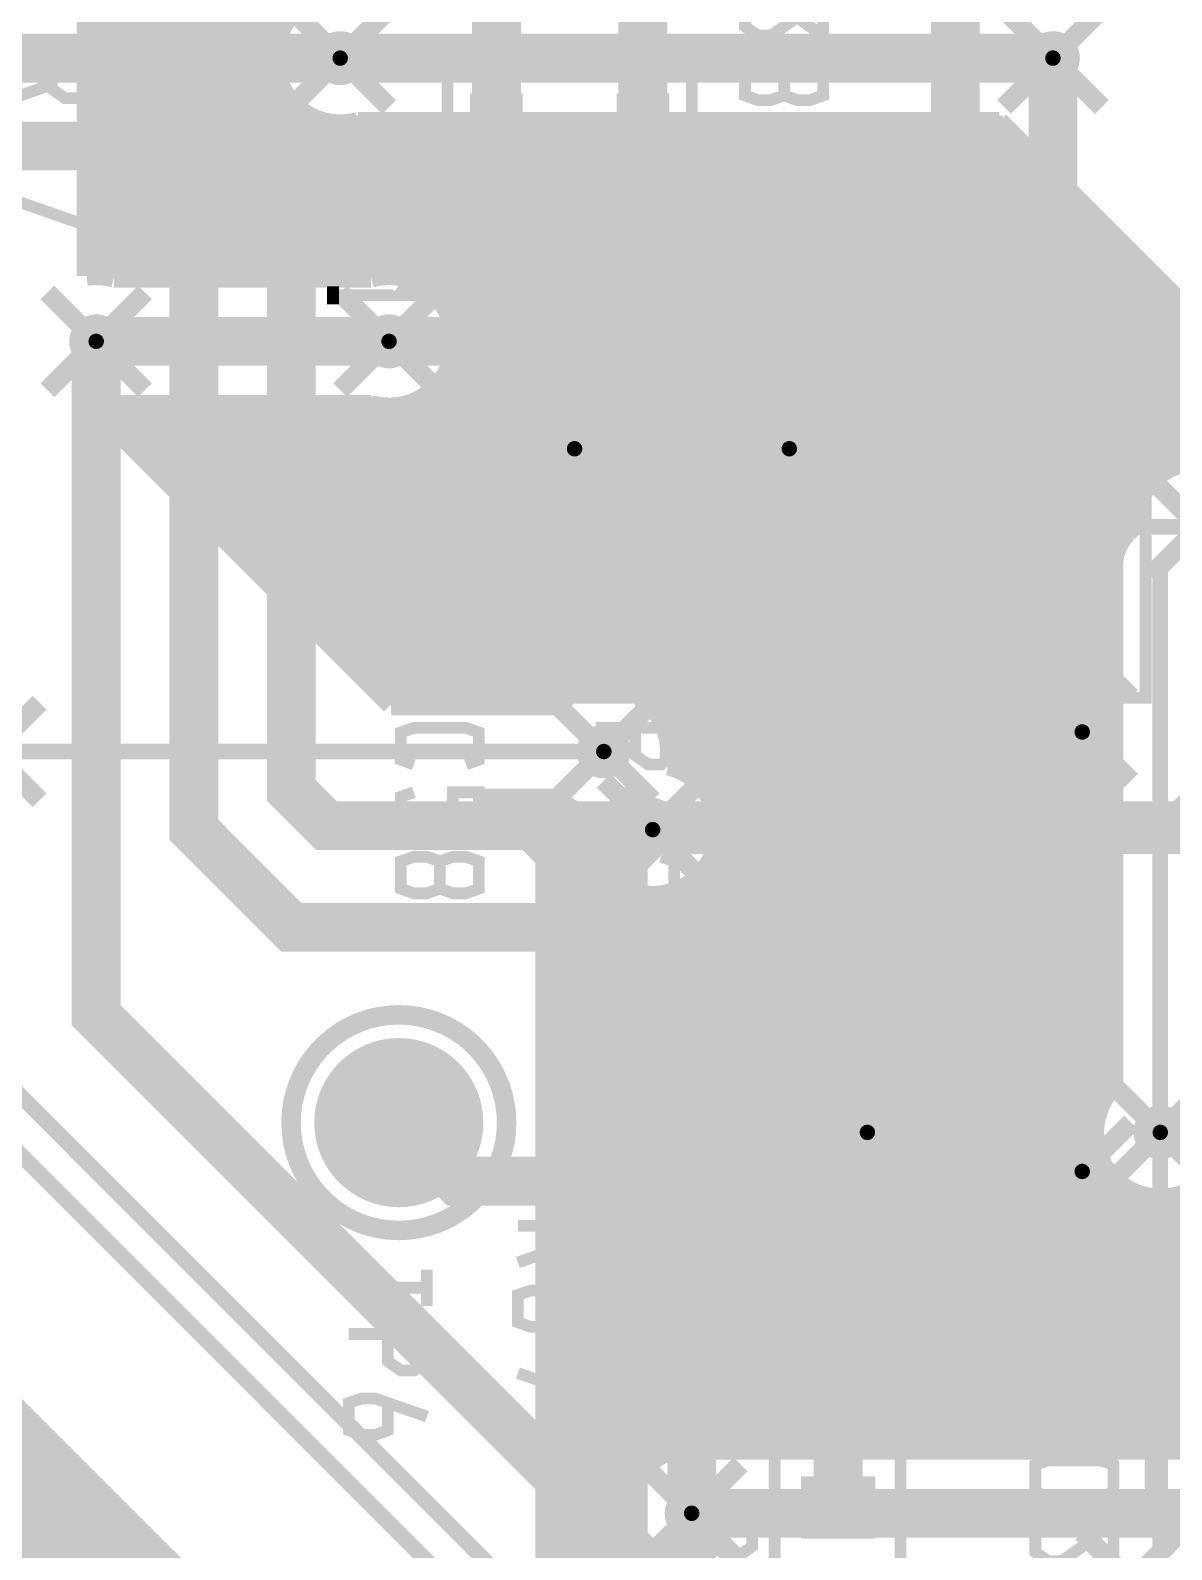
# Model space of a CAD drawing. Extents: x -20 to 155, y -91 to 215.
# Drawn here: x 41.56 to 56.41, y 173.52 to 193.27 of the extents above; entities that cross this region are included whole.
import ezdxf

# ---------------------------------------------------------------- set-up
doc = ezdxf.new("R2010")
doc.units = 0
doc.header["$MEASUREMENT"] = 0
doc.layers.get('0').update_dxf_attribs({"linetype": 'CONTINUOUS'})
for name, color, linetype in [('25-334-0_BOT', 7, 'CONTINUOUS'), ('25-334-0_DRD', 7, 'CONTINUOUS'), ('25-334-0_DRL', 2, 'CONTINUOUS'), ('25-334-0_IN1', 4, 'CONTINUOUS'), ('25-334-0_IN2', 3, 'CONTINUOUS'), ('25-334-0_SMB', 5, 'CONTINUOUS'), ('25-334-0_SMT', 10, 'CONTINUOUS'), ('25-334-0_SPT', 14, 'CONTINUOUS'), ('25-334-0_SST', 12, 'CONTINUOUS'), ('25-334-0_TOP', 11, 'CONTINUOUS'), ('THRUHOLE_TAP', 15, 'CONTINUOUS')]:
    doc.layers.add(name, color=color, linetype=linetype)

# ---------------------------------------------------------------- blocks, each defined once
blk = doc.blocks.new('ROUND_28')
at = {"const_width": 1.09982}
blk.add_lwpolyline([(-0.54991, 0, 1), (0.54991, 0, 1)], format="xyb", close=True, dxfattribs=at)
blk = doc.blocks.new('ROUND_66')
at = {"const_width": 0.35052}
blk.add_lwpolyline([(-0.17526, 0, 1), (0.17526, 0, 1)], format="xyb", close=True, dxfattribs=at)
blk = doc.blocks.new('ROUND_69')
at = {"const_width": 0.35052}
blk.add_lwpolyline([(-0.17526, 0, 1), (0.17526, 0, 1)], format="xyb", close=True, dxfattribs=at)
blk = doc.blocks.new('ROUND_3')
at = {"const_width": 0.50038}
blk.add_lwpolyline([(-0.25019, 0, 1), (0.25019, 0, 1)], format="xyb", close=True, dxfattribs=at)
blk = doc.blocks.new('ROUND_86')
at = {"const_width": 0.10033}
blk.add_lwpolyline([(-0.050164, 0, 1), (0.050164, 0, 1)], format="xyb", close=True, dxfattribs=at)
blk = doc.blocks.new('ROUND_87')
at = {"const_width": 0.10033}
blk.add_lwpolyline([(-0.050164, 0, 1), (0.050164, 0, 1)], format="xyb", close=True, dxfattribs=at)
blk = doc.blocks.new('ROUND_23')
at = {"const_width": 0.35052}
blk.add_lwpolyline([(-0.17526, 0, 1), (0.17526, 0, 1)], format="xyb", close=True, dxfattribs=at)
blk = doc.blocks.new('RECTANGLE_5')
blk.add_solid([(0.4826, 0.4064), (0.4826, -0.4064), (-0.4826, 0.4064), (-0.4826, -0.4064)])
blk = doc.blocks.new('RECTANGLE_36')
blk.add_solid([(0.3429, 0.635), (0.3429, -0.635), (-0.3429, 0.635), (-0.3429, -0.635)])
blk = doc.blocks.new('ROUND_75')
at = {"const_width": 0.10033}
blk.add_lwpolyline([(-0.050164, 0, 1), (0.050164, 0, 1)], format="xyb", close=True, dxfattribs=at)

msp = doc.modelspace()

# ---------------------------------------------------------------- linework, layer by layer
at = {"layer": '25-334-0_BOT'}
for points, const_width in [([(42.291, 203.835), (42.291, 190.07836)], 0.254), ([(42.5196, 203.835), (42.5196, 190.0809)], 0.254), ([(42.7482, 203.835), (42.7482, 190.0555)], 0.254), ([(42.9768, 203.835), (42.9768, 190.0555)], 0.254), ([(43.2054, 203.835), (43.2054, 190.0555)], 0.254), ([(43.434, 203.835), (43.434, 190.0555)], 0.254), ([(43.6626, 203.835), (43.6626, 190.0555)], 0.254), ([(43.8912, 203.835), (43.8912, 190.0555)], 0.254), ([(44.1198, 203.835), (44.1198, 190.0555)], 0.254), ([(44.3484, 203.835), (44.3484, 190.0555)], 0.254), ([(44.577, 203.835), (44.577, 190.0555)], 0.254), ([(44.8056, 203.835), (44.8056, 193.25336)], 0.254), ([(44.77766, 193.18224), (42.291, 193.18224)], 0.254), ([(54.864, 192.913), (45.593, 192.913)], 0.635), ([(44.73702, 192.95364), (42.291, 192.95364)], 0.254), ([(44.7548, 192.72504), (42.291, 192.72504)], 0.254), ([(44.8437, 192.49644), (42.291, 192.49644)], 0.254), ([(44.8056, 192.57264), (44.8056, 190.0555)], 0.254), ([(45.02658, 192.26784), (42.291, 192.26784)], 0.254), ([(45.0342, 192.26276), (45.0342, 190.0555)], 0.254), ([(45.2628, 192.12052), (45.2628, 190.0555)], 0.254), ([(54.21376, 192.03924), (42.291, 192.03924)], 0.254), ([(45.4914, 192.0621), (45.4914, 190.0555)], 0.254), ([(45.72, 192.06464), (45.72, 190.0555)], 0.254), ([(54.1655, 192.0875), (45.82414, 192.0875)], 0.254), ([(45.9486, 192.0875), (45.9486, 190.0555)], 0.254), ([(46.1772, 192.0875), (46.1772, 190.08598)], 0.254), ([(46.4058, 192.0875), (46.4058, 190.0682)], 0.254), ([(46.6344, 192.0875), (46.6344, 189.98438)], 0.254), ([(46.863, 192.0875), (46.863, 189.80658)], 0.254), ([(47.0916, 192.0875), (47.0916, 184.5056)], 0.254), ([(47.3202, 192.0875), (47.3202, 184.5056)], 0.254), ([(47.5488, 192.0875), (47.5488, 184.5056)], 0.254), ([(47.7774, 192.0875), (47.7774, 184.5056)], 0.254), ([(48.006, 192.0875), (48.006, 184.5056)], 0.254), ([(48.2346, 192.0875), (48.2346, 184.5056)], 0.254), ([(48.4632, 192.0875), (48.4632, 184.54624)], 0.254), ([(48.6918, 192.0875), (48.6918, 184.68594)], 0.254), ([(48.9204, 192.0875), (48.9204, 184.7469)], 0.254), ([(49.149, 192.0875), (49.149, 184.74436)], 0.254), ([(49.3776, 192.0875), (49.3776, 184.67578)], 0.254), ([(49.6062, 192.0875), (49.6062, 184.52338)], 0.254), ([(49.8348, 192.0875), (49.8348, 184.17032)], 0.254), ([(50.0634, 192.0875), (50.0634, 183.63438)], 0.254), ([(50.292, 192.0875), (50.292, 183.45658)], 0.254), ([(50.5206, 192.0875), (50.5206, 174.8155)], 0.254), ([(50.7492, 192.0875), (50.7492, 174.8155)], 0.254), ([(50.9778, 192.0875), (50.9778, 174.8155)], 0.254), ([(51.2064, 192.0875), (51.2064, 174.8155)], 0.254), ([(51.435, 192.0875), (51.435, 174.8155)], 0.254), ([(51.6636, 192.0875), (51.6636, 174.8155)], 0.254), ([(51.8922, 192.0875), (51.8922, 174.8155)], 0.254), ([(52.1208, 192.0875), (52.1208, 174.8155)], 0.254), ([(52.3494, 192.0875), (52.3494, 174.8155)], 0.254), ([(52.578, 192.0875), (52.578, 174.8155)], 0.254), ([(52.8066, 192.0875), (52.8066, 174.8155)], 0.254), ([(53.0352, 192.0875), (53.0352, 174.8155)], 0.254), ([(53.2638, 192.0875), (53.2638, 174.8155)], 0.254), ([(53.4924, 192.0875), (53.4924, 174.8155)], 0.254), ([(53.721, 192.0875), (53.721, 174.8155)], 0.254), ([(53.9496, 192.0875), (53.9496, 174.8155)], 0.254), ([(54.1655, 192.0875), (63.5, 182.753)], 0.254), ([(54.1782, 192.0748), (54.1782, 174.8155)], 0.254), ([(54.44236, 191.81064), (42.291, 191.81064)], 0.254), ([(54.4068, 191.8462), (54.4068, 174.8155)], 0.254), ([(54.67096, 191.58204), (42.291, 191.58204)], 0.254), ([(54.6354, 191.6176), (54.6354, 174.8155)], 0.254), ([(54.89956, 191.35344), (42.291, 191.35344)], 0.254), ([(54.864, 191.389), (54.864, 174.8155)], 0.254), ([(55.12816, 191.12484), (42.291, 191.12484)], 0.254), ([(55.0926, 191.1604), (55.0926, 174.8155)], 0.254), ([(55.3212, 190.9318), (55.3212, 174.8155)], 0.254), ([(55.35676, 190.89624), (42.291, 190.89624)], 0.254), ([(55.58536, 190.66764), (42.291, 190.66764)], 0.254), ([(55.5498, 190.7032), (55.5498, 179.42306)], 0.254), ([(55.81396, 190.43904), (42.291, 190.43904)], 0.254), ([(55.7784, 190.4746), (55.7784, 186.67984)], 0.254), ([(56.04256, 190.21044), (42.291, 190.21044)], 0.254), ([(56.007, 190.246), (56.007, 187.2107)], 0.254), ([(45.99432, 190.0555), (42.64914, 190.0555)], 0.254), ([(56.27116, 189.98184), (46.63948, 189.98184)], 0.254), ([(56.2356, 190.0174), (56.2356, 187.48756)], 0.254), ([(56.49976, 189.75324), (46.90618, 189.75324)], 0.254), ([(56.4642, 189.7888), (56.4642, 187.6171)], 0.254), ([(42.418, 189.23), (46.228, 189.23)], 0.635), ([(56.72836, 189.52464), (47.03318, 189.52464)], 0.254), ([(56.95696, 189.29604), (47.08144, 189.29604)], 0.254), ([(57.18556, 189.06744), (47.06874, 189.06744)], 0.254), ([(57.41416, 188.83884), (46.99, 188.83884)], 0.254), ([(57.64276, 188.61024), (46.81982, 188.61024)], 0.254), ([(46.863, 188.65342), (46.863, 184.5056)], 0.254), ([(42.38498, 188.37148), (46.2534, 184.5056)], 0.254), ([(42.38498, 188.37148), (42.418, 188.37085)], 0.254), ([(42.5196, 188.3791), (42.5196, 188.2394)], 0.254), ([(46.101, 188.38164), (42.545, 188.38164)], 0.254), ([(45.99432, 188.4045), (42.64914, 188.4045)], 0.254), ([(42.7482, 188.4045), (42.7482, 188.0108)], 0.254), ([(42.9768, 188.4045), (42.9768, 187.7822)], 0.254), ([(43.2054, 188.4045), (43.2054, 187.5536)], 0.254), ([(43.434, 188.4045), (43.434, 187.325)], 0.254), ([(43.6626, 188.4045), (43.6626, 187.0964)], 0.254), ([(43.8912, 188.4045), (43.8912, 186.8678)], 0.254), ([(44.1198, 188.4045), (44.1198, 186.6392)], 0.254), ([(44.3484, 188.4045), (44.3484, 186.4106)], 0.254), ([(44.577, 188.4045), (44.577, 186.182)], 0.254), ([(44.8056, 188.4045), (44.8056, 185.9534)], 0.254), ([(45.0342, 188.4045), (45.0342, 185.7248)], 0.254), ([(45.2628, 188.4045), (45.2628, 185.4962)], 0.254), ([(45.4914, 188.4045), (45.4914, 185.2676)], 0.254), ([(45.72, 188.4045), (45.72, 185.039)], 0.254), ([(45.9486, 188.4045), (45.9486, 184.8104)], 0.254), ([(46.1772, 188.37402), (46.1772, 184.5818)], 0.254), ([(57.87136, 188.38164), (46.355, 188.38164)], 0.254), ([(46.4058, 188.3918), (46.4058, 184.5056)], 0.254), ([(46.6344, 188.47308), (46.6344, 184.5056)], 0.254), ([(58.09996, 188.15304), (42.60596, 188.15304)], 0.254), ([(58.32856, 187.92444), (42.83456, 187.92444)], 0.254), ([(58.55716, 187.69584), (43.06316, 187.69584)], 0.254), ([(56.2102, 187.46724), (43.29176, 187.46724)], 0.254), ([(56.02224, 187.23864), (43.52036, 187.23864)], 0.254), ([(55.93334, 187.01004), (43.74896, 187.01004)], 0.254), ([(55.87238, 186.78144), (43.97756, 186.78144)], 0.254), ([(55.91048, 186.82208), (55.83682, 186.74588)], 0.254), ([(56.769, 186.817), (56.261, 186.309), (56.261, 178.943)], 0.2032), ([(55.7022, 186.55284), (44.20616, 186.55284)], 0.254), ([(55.6514, 186.32424), (44.43476, 186.32424)], 0.254), ([(55.6514, 186.309), (55.6514, 179.54498)], 0.254), ([(55.6514, 186.09564), (44.66336, 186.09564)], 0.254), ([(55.6514, 185.86704), (44.89196, 185.86704)], 0.254), ([(55.6514, 185.63844), (45.12056, 185.63844)], 0.254), ([(55.6514, 185.40984), (45.34916, 185.40984)], 0.254), ([(55.6514, 185.18124), (45.57776, 185.18124)], 0.254), ([(55.6514, 184.95264), (45.80636, 184.95264)], 0.254), ([(48.79848, 184.72404), (46.03496, 184.72404)], 0.254), ([(55.6514, 184.72404), (49.24552, 184.72404)], 0.254), ([(48.41748, 184.5056), (46.2534, 184.5056)], 0.254), ([(48.40732, 184.49544), (46.26356, 184.49544)], 0.254), ([(55.6514, 184.49544), (49.63414, 184.49544)], 0.254), ([(55.6514, 184.26684), (49.79416, 184.26684)], 0.254), ([(55.6514, 184.03824), (49.86782, 184.03824)], 0.254), ([(49.022, 183.896), (41.0464, 183.896)], 0.2032), ([(55.6514, 183.80964), (49.87544, 183.80964)], 0.254), ([(55.6514, 183.58104), (50.14976, 183.58104)], 0.254), ([(47.4726, 183.2864), (48.26, 182.499)], 0.254), ([(48.41748, 183.2864), (47.4726, 183.2864)], 0.254), ([(47.5488, 183.2864), (47.5488, 183.2102)], 0.254), ([(47.7774, 183.2864), (47.7774, 182.9816)], 0.254), ([(48.006, 183.2864), (48.006, 182.753)], 0.254), ([(48.2346, 183.2864), (48.2346, 182.5244)], 0.254), ([(48.4632, 183.24576), (48.4632, 149.65934)], 0.254), ([(55.6514, 183.35244), (50.37328, 183.35244)], 0.254), ([(48.64862, 183.12384), (47.63516, 183.12384)], 0.254), ([(48.6918, 183.10352), (48.6918, 140.68806)], 0.254), ([(55.6514, 183.12384), (50.47996, 183.12384)], 0.254), ([(48.79848, 182.89524), (47.86376, 182.89524)], 0.254), ([(55.6514, 182.89524), (50.51298, 182.89524)], 0.254), ([(48.82642, 182.66664), (48.09236, 182.66664)], 0.254), ([(55.6514, 182.66664), (50.48758, 182.66664)], 0.254), ([(48.26, 182.499), (48.26, 150.876)], 0.254), ([(48.9204, 182.43804), (48.26, 182.43804)], 0.254), ([(48.9204, 182.44058), (48.9204, 140.91666)], 0.254), ([(55.6514, 182.43804), (50.39106, 182.43804)], 0.254), ([(50.292, 182.30342), (50.292, 174.83836)], 0.254), ([(49.12106, 182.20944), (48.26, 182.20944)], 0.254), ([(49.149, 182.18912), (49.149, 141.02588)], 0.254), ([(49.3776, 182.06974), (49.3776, 174.33036)], 0.254), ([(49.8348, 182.0418), (49.8348, 174.77994)], 0.254), ([(50.0634, 182.12308), (50.0634, 174.8409)], 0.254), ([(55.6514, 182.20944), (50.1904, 182.20944)], 0.254), ([(55.6514, 181.98084), (48.26, 181.98084)], 0.254), ([(49.6062, 182.02402), (49.6062, 174.64024)], 0.254), ([(55.6514, 181.75224), (48.26, 181.75224)], 0.254), ([(55.6514, 181.52364), (48.26, 181.52364)], 0.254), ([(55.6514, 181.29504), (48.26, 181.29504)], 0.254), ([(55.6514, 181.06644), (48.26, 181.06644)], 0.254), ([(55.6514, 180.83784), (48.26, 180.83784)], 0.254), ([(55.6514, 180.60924), (48.26, 180.60924)], 0.254), ([(55.6514, 180.38064), (48.26, 180.38064)], 0.254), ([(55.6514, 180.15204), (48.26, 180.15204)], 0.254), ([(55.6514, 179.92344), (48.26, 179.92344)], 0.254), ([(55.6514, 179.69484), (48.26, 179.69484)], 0.254), ([(55.58028, 179.46624), (48.26, 179.46624)], 0.254), ([(55.45582, 179.23764), (48.26, 179.23764)], 0.254), ([(55.40502, 179.00904), (48.26, 179.00904)], 0.254), ([(55.41772, 178.78044), (48.26, 178.78044)], 0.254), ([(55.49646, 178.55184), (48.26, 178.55184)], 0.254), ([(55.66664, 178.32324), (48.26, 178.32324)], 0.254), ([(55.5498, 178.46294), (55.5498, 174.8155)], 0.254), ([(56.134, 178.09464), (48.26, 178.09464)], 0.254), ([(55.7784, 178.23434), (55.7784, 174.8155)], 0.254), ([(56.007, 178.12258), (56.007, 174.8155)], 0.254), ([(56.2356, 178.08448), (56.2356, 174.8155)], 0.254), ([(68.8975, 178.09464), (56.388, 178.09464)], 0.254), ([(56.4642, 178.10988), (56.4642, 174.8155)], 0.254), ([(68.8975, 177.86604), (48.26, 177.86604)], 0.254), ([(68.8975, 177.63744), (48.26, 177.63744)], 0.254), ([(68.8975, 177.40884), (48.26, 177.40884)], 0.254), ([(68.8975, 177.18024), (48.26, 177.18024)], 0.254), ([(68.8975, 176.95164), (48.26, 176.95164)], 0.254), ([(68.8975, 176.72304), (48.26, 176.72304)], 0.254), ([(68.8975, 176.49444), (48.26, 176.49444)], 0.254), ([(68.8975, 176.26584), (48.26, 176.26584)], 0.254), ([(68.8975, 176.03724), (48.26, 176.03724)], 0.254), ([(68.8975, 175.80864), (48.26, 175.80864)], 0.254), ([(68.90004, 175.58004), (48.26, 175.58004)], 0.254), ([(68.9483, 175.35144), (48.26, 175.35144)], 0.254), ([(69.08038, 175.12284), (48.26, 175.12284)], 0.254), ([(69.30136, 174.89424), (48.26, 174.89424)], 0.254), ([(57.04332, 174.8155), (50.39614, 174.8155)], 0.254), ([(49.63668, 174.66564), (48.26, 174.66564)], 0.254), ([(49.43348, 174.43704), (48.26, 174.43704)], 0.254), ([(49.33442, 174.20844), (48.26, 174.20844)], 0.254), ([(50.165, 163.7538), (50.165, 173.99)], 0.635), ([(57.277, 173.99), (50.165, 173.99)], 0.635), ([(49.30648, 173.97984), (48.26, 173.97984)], 0.254), ([(49.3395, 173.75124), (48.26, 173.75124)], 0.254), ([(49.3395, 173.75632), (49.3395, 163.98494)], 0.254), ([(49.3395, 173.52264), (48.26, 173.52264)], 0.254)]:
    msp.add_lwpolyline(points, dxfattribs=dict(at, const_width=const_width))
at = {"layer": '25-334-0_BOT', "const_width": 0.254}
for points in [[(45.593, 193.77152, 0.4142136), (44.73448, 192.913)], [(44.73448, 192.913, 0.4142136), (45.593, 192.05448)], [(45.593, 192.05448, 0.068358), (45.82448, 192.08627)], [(42.418, 190.08852, 0.0371667), (42.29089, 190.07906)], [(42.64914, 190.0555, 0.0683584), (42.418, 190.08725)], [(46.228, 190.08852, 0.0690749), (45.99416, 190.05606)], [(47.08652, 189.23, 0.4142136), (46.228, 190.08852)], [(46.228, 188.37148, 0.4142136), (47.08652, 189.23)], [(42.418, 188.37148, 0.068358), (42.64948, 188.40327)], [(45.99432, 188.4045, 0.0690745), (46.228, 188.37206)], [(56.769, 187.67552, 0.4124809), (55.91048, 186.82208)], [(55.8292, 186.7408, 0.1989124), (55.65034, 186.309)], [(55.8292, 186.7408, 0.1989124), (55.65034, 186.309)], [(49.022, 184.75452, 0.1978252), (48.41748, 184.5056)], [(49.88052, 183.896, 0.4142136), (49.022, 184.75452)], [(49.8602, 183.71312, 0.0537555), (49.87992, 183.896)], [(50.51552, 182.88, 0.3457589), (49.8602, 183.71312)], [(50.51552, 182.88, 0.3457589), (49.8602, 183.71312)], [(50.51552, 182.88, 0.3457589), (49.8602, 183.71312)], [(48.41748, 183.2864, 0.136331), (48.81857, 183.06193)], [(48.8188, 183.06288, 0.0537555), (48.79908, 182.88)], [(48.8188, 183.06288, 0.0537555), (48.79908, 182.88)], [(48.8188, 183.06288, 0.0537555), (48.79908, 182.88)], [(48.79848, 182.88, 0.4142136), (49.657, 182.02148)], [(48.79848, 182.88, 0.4142136), (49.657, 182.02148)], [(48.79848, 182.88, 0.4142136), (49.657, 182.02148)], [(49.657, 182.02148, 0.4142136), (50.51552, 182.88)], [(49.657, 182.02148, 0.4142136), (50.51552, 182.88)], [(49.657, 182.02148, 0.4142136), (50.51552, 182.88)], [(55.6514, 179.54498, 0.1972784), (55.40427, 178.943)], [(55.40248, 178.943, 0.4142136), (56.261, 178.08448)], [(56.261, 178.08448, 0.4142136), (57.11952, 178.943)], [(50.165, 174.84852, 0.4142136), (49.30648, 173.99)], [(50.39614, 174.8155, 0.0683584), (50.165, 174.84725)], [(49.30648, 173.99, 0.0690747), (49.33894, 173.75616)]]:
    msp.add_lwpolyline(points, format="xyb", dxfattribs=at)
at = {"layer": '25-334-0_DRD', "const_width": 0.254}
for points in [[(46.228, 193.548), (44.958, 192.278)], [(46.228, 192.278), (44.958, 193.548)], [(55.499, 193.548), (54.229, 192.278)], [(55.499, 192.278), (54.229, 193.548)], [(43.053, 189.865), (41.783, 188.595)], [(43.053, 188.595), (41.783, 189.865)], [(46.863, 189.865), (45.593, 188.595)], [(46.863, 188.595), (45.593, 189.865)], [(49.276, 188.468), (48.006, 187.198)], [(49.276, 187.198), (48.006, 188.468)], [(49.276, 188.468), (48.006, 187.198)], [(49.276, 187.198), (48.006, 188.468)], [(52.07, 188.468), (50.8, 187.198)], [(52.07, 187.198), (50.8, 188.468)], [(52.07, 188.468), (50.8, 187.198)], [(52.07, 187.198), (50.8, 188.468)], [(57.404, 187.452), (56.134, 186.182)], [(57.404, 186.182), (56.134, 187.452)], [(55.88, 184.785), (54.61, 183.515)], [(55.88, 183.515), (54.61, 184.785)], [(55.88, 184.785), (54.61, 183.515)], [(55.88, 183.515), (54.61, 184.785)], [(41.6814, 184.531), (40.4114, 183.261)], [(41.6814, 183.261), (40.4114, 184.531)], [(49.657, 184.531), (48.387, 183.261)], [(49.657, 183.261), (48.387, 184.531)], [(50.292, 183.515), (49.022, 182.245)], [(50.292, 182.245), (49.022, 183.515)], [(50.292, 183.515), (49.022, 182.245)], [(50.292, 182.245), (49.022, 183.515)], [(50.292, 183.515), (49.022, 182.245)], [(50.292, 182.245), (49.022, 183.515)], [(46.355, 179.705), (45.72, 179.07)], [(46.99, 179.07), (46.355, 179.705)], [(53.086, 179.578), (51.816, 178.308)], [(53.086, 178.308), (51.816, 179.578)], [(56.896, 179.578), (55.626, 178.308)], [(56.896, 178.308), (55.626, 179.578)], [(45.72, 179.07), (46.355, 178.435)], [(46.355, 178.435), (46.99, 179.07)], [(55.88, 179.07), (54.61, 177.8)], [(55.88, 177.8), (54.61, 179.07)], [(55.88, 179.07), (54.61, 177.8)], [(55.88, 177.8), (54.61, 179.07)], [(55.88, 179.07), (54.61, 177.8)], [(55.88, 177.8), (54.61, 179.07)], [(50.8, 174.625), (49.53, 173.355)], [(50.8, 173.355), (49.53, 174.625)], [(50.8, 174.625), (49.53, 173.355)], [(50.8, 173.355), (49.53, 174.625)], [(56.515, 173.736), (55.245, 172.466)], [(56.515, 172.466), (55.245, 173.736)]]:
    msp.add_lwpolyline(points, dxfattribs=at)
at = {"layer": '25-334-0_DRL', "const_width": 1.99898}
msp.add_lwpolyline([(44.45, 153.67), (44.45, 171.069), (38.1, 177.419)], dxfattribs=at)
at = {"layer": '25-334-0_IN1', "const_width": 0.635}
for points in [[(80.01, 182.753), (64.643, 182.753), (64.516, 182.88), (49.657, 182.88)], [(49.657, 182.88), (64.516, 182.88), (64.643, 182.753), (80.01, 182.753)]]:
    msp.add_lwpolyline(points, dxfattribs=at)
at = {"layer": '25-334-0_IN2', "const_width": 0.635}
msp.add_lwpolyline([(47.625, 125.095), (47.625, 142.113), (46.482, 143.256), (46.482, 148.336), (47.625, 149.479), (49.276, 151.13), (49.276, 182.499), (49.657, 182.88)], dxfattribs=at)
at = {"layer": '25-334-0_SST', "const_width": 0.1524}
for points in [[(51.02606, 193.68008), (50.85842, 193.5607), (50.85842, 193.32448), (51.02606, 193.2051), (51.19624, 193.2051), (51.53406, 193.44386), (51.87442, 193.2051), (51.87442, 193.68008)], [(43.50258, 192.49136), (43.3324, 192.55232), (43.3324, 192.90792), (43.50258, 192.96634), (44.18076, 192.96634), (44.3484, 192.90792), (44.3484, 192.55232), (44.18076, 192.49136)], [(41.84142, 192.86728), (41.84142, 192.51168), (42.00906, 192.3923), (42.17924, 192.3923), (42.34942, 192.51168), (42.34942, 192.86728), (41.33342, 192.86728)], [(46.99, 192.5828), (46.99, 192.8114), (50.165, 192.8114), (50.165, 188.2648), (46.99, 188.2648), (46.99, 192.5828)], [(51.36642, 192.42786), (51.53406, 192.3669), (51.70424, 192.3669), (51.87442, 192.42786), (51.87442, 192.78346), (51.70424, 192.84188), (51.53406, 192.84188), (51.36642, 192.78346), (51.36642, 192.42786), (51.19624, 192.3669), (51.02606, 192.3669), (50.85842, 192.42786), (50.85842, 192.78346), (51.02606, 192.84188), (51.19624, 192.84188), (51.36642, 192.78346)], [(41.84142, 192.5701), (41.33342, 192.3923)], [(41.50106, 192.02908), (41.33342, 191.9097), (41.33342, 191.67348), (41.50106, 191.5541), (41.67124, 191.5541), (42.00906, 191.79286), (42.34942, 191.5541), (42.34942, 192.02908)], [(43.50258, 192.12814), (43.3324, 192.00876), (43.3324, 191.77254), (43.50258, 191.65316), (43.67276, 191.65316), (44.01058, 191.89192), (44.3484, 191.65316), (44.3484, 192.12814)], [(52.2605, 189.0395), (52.2605, 191.9605), (50.6222, 191.9605), (50.6222, 189.0395), (52.2605, 189.0395)], [(45.49902, 191.68364), (45.6692, 191.74206), (46.34738, 191.74206), (46.51502, 191.68364), (46.51502, 191.32804), (46.34738, 191.26708), (45.6692, 191.26708), (45.49902, 191.32804), (45.49902, 191.68364)], [(41.33342, 191.0715), (42.34942, 190.7159), (42.34942, 191.19088)], [(43.50258, 191.28994), (43.3324, 191.17056), (43.3324, 190.93434), (43.50258, 190.81496), (43.67276, 190.81496), (44.01058, 191.05372), (44.3484, 190.81496), (44.3484, 191.28994)], [(46.00702, 190.90386), (46.00702, 190.54826), (46.1772, 190.42888), (46.34738, 190.42888), (46.51502, 190.54826), (46.51502, 190.90386), (45.49902, 190.90386)], [(45.49902, 189.71006), (45.49902, 189.94628)], [(45.49902, 189.82944), (46.51502, 189.82944), (46.34738, 189.94628)], [(53.4924, 189.91834), (53.4924, 189.56274), (53.66258, 189.44336), (53.83276, 189.44336), (54.0004, 189.56274), (54.0004, 189.91834), (52.9844, 189.91834)], [(55.17642, 189.94628), (55.17642, 189.59068), (55.34406, 189.4713), (55.51424, 189.4713), (55.68442, 189.59068), (55.68442, 189.94628), (54.66842, 189.94628)], [(53.4924, 189.62116), (52.9844, 189.44336)], [(55.17642, 189.6491), (54.66842, 189.4713)], [(53.32476, 188.60516), (53.32476, 189.08014), (54.0004, 188.84392), (54.0004, 188.72454), (52.9844, 188.72454)], [(55.00624, 188.6331), (55.00624, 189.10808), (55.68442, 188.87186), (55.68442, 188.75248), (54.66842, 188.75248)], [(50.93716, 188.03112), (50.8762, 187.86094), (50.5206, 187.86094), (50.46218, 188.03112), (50.46218, 188.70676), (50.5206, 188.87694), (50.8762, 188.87694), (50.93716, 188.70676)], [(51.30038, 188.03112), (51.41976, 187.86094), (51.65598, 187.86094), (51.77536, 188.03112), (51.77536, 188.19876), (51.5366, 188.53912), (51.77536, 188.87694), (51.30038, 188.87694)], [(52.61356, 187.86094), (52.13858, 187.86094), (52.61356, 188.53912), (52.61356, 188.70676), (52.5526, 188.87694), (52.197, 188.87694), (52.13858, 188.70676)], [(53.32476, 187.76696), (53.32476, 188.24194), (54.0004, 188.00572), (54.0004, 187.88634), (52.9844, 187.88634)], [(54.66842, 188.1505), (55.68442, 187.7949), (55.68442, 188.26988)], [(46.1645, 187.5155), (46.1645, 184.5945), (47.8028, 184.5945), (47.8028, 187.5155), (46.1645, 187.5155)], [(48.7045, 187.5155), (48.7045, 184.5945), (50.3428, 184.5945), (50.3428, 187.5155), (48.7045, 187.5155)], [(50.6095, 187.5155), (50.6095, 184.5945), (52.2478, 184.5945), (52.2478, 187.5155), (50.6095, 187.5155)], [(52.5145, 187.5155), (52.5145, 184.5945), (54.1528, 184.5945), (54.1528, 187.5155), (52.5145, 187.5155)], [(56.0705, 184.5945), (56.0705, 187.5155), (54.4322, 187.5155), (54.4322, 184.5945), (56.0705, 184.5945)], [(46.55058, 183.72836), (46.3804, 183.78932), (46.3804, 184.14492), (46.55058, 184.20334), (47.22876, 184.20334), (47.3964, 184.14492), (47.3964, 183.78932), (47.22876, 183.72836)], [(49.4284, 184.20334), (49.4284, 183.84774), (49.59858, 183.72836), (49.76876, 183.72836), (49.9364, 183.84774), (49.9364, 184.20334), (48.9204, 184.20334)], [(49.4284, 183.90616), (48.9204, 183.72836)], [(50.8, 183.6928), (50.8, 183.9214), (53.975, 183.9214), (53.975, 179.3748), (50.8, 179.3748), (50.8, 183.6928)], [(54.38902, 183.55564), (54.5592, 183.61406), (55.23738, 183.61406), (55.40502, 183.55564), (55.40502, 183.20004), (55.23738, 183.13908), (54.5592, 183.13908), (54.38902, 183.20004), (54.38902, 183.55564)], [(46.55058, 183.36514), (46.3804, 183.30672), (46.3804, 182.95112), (46.55058, 182.89016), (46.8884, 182.89016), (47.05858, 183.00954), (47.05858, 183.36514), (47.3964, 183.36514), (47.3964, 182.89016)], [(49.26076, 182.89016), (49.26076, 183.36514), (49.9364, 183.12892), (49.9364, 183.00954), (48.9204, 183.00954)], [(54.89702, 182.77586), (54.89702, 182.42026), (55.0672, 182.30088), (55.23738, 182.30088), (55.40502, 182.42026), (55.40502, 182.77586), (54.38902, 182.77586)], [(46.8884, 182.11292), (47.05858, 182.05196), (47.22876, 182.05196), (47.3964, 182.11292), (47.3964, 182.46852), (47.22876, 182.52694), (47.05858, 182.52694), (46.8884, 182.46852), (46.8884, 182.11292), (46.72076, 182.05196), (46.55058, 182.05196), (46.3804, 182.11292), (46.3804, 182.46852), (46.55058, 182.52694), (46.72076, 182.52694), (46.8884, 182.46852)], [(48.9204, 182.05196), (48.9204, 182.52694), (49.59858, 182.05196), (49.76876, 182.05196), (49.9364, 182.11292), (49.9364, 182.46852), (49.76876, 182.52694)], [(54.38902, 181.46268), (54.38902, 181.93766), (55.0672, 181.46268), (55.23738, 181.46268), (55.40502, 181.52364), (55.40502, 181.87924), (55.23738, 181.93766)], [(49.3395, 177.9905), (49.3395, 175.0695), (50.9778, 175.0695), (50.9778, 177.9905), (49.3395, 177.9905)], [(52.8955, 175.0695), (52.8955, 177.9905), (51.2572, 177.9905), (51.2572, 175.0695), (52.8955, 175.0695)], [(54.4195, 177.9905), (54.4195, 175.0695), (56.0578, 175.0695), (56.0578, 177.9905), (54.4195, 177.9905)], [(60.706, 173.863), (60.706, 177.927), (56.134, 177.927), (56.134, 176.149), (56.388, 175.895), (56.134, 175.641), (56.134, 173.863), (60.706, 173.863)], [(48.4124, 177.72634), (48.4124, 177.37074), (48.58258, 177.25136), (48.75276, 177.25136), (48.9204, 177.37074), (48.9204, 177.72634), (47.9044, 177.72634)], [(53.65242, 177.62728), (53.65242, 177.27168), (53.82006, 177.1523), (53.99024, 177.1523), (54.16042, 177.27168), (54.16042, 177.62728), (53.14442, 177.62728)], [(48.4124, 177.42916), (47.9044, 177.25136)], [(46.72076, 176.68494), (46.72076, 177.15992)], [(53.65242, 177.3301), (53.14442, 177.1523)], [(45.70476, 176.9237), (46.72076, 176.9237)], [(48.4124, 176.82972), (48.4124, 176.47412), (48.24476, 176.41316), (48.07458, 176.41316), (47.9044, 176.47412), (47.9044, 176.82972), (48.07458, 176.88814), (48.24476, 176.88814), (48.9204, 176.65192)], [(53.31206, 176.78908), (53.14442, 176.6697), (53.14442, 176.43348), (53.31206, 176.3141), (53.48224, 176.3141), (53.82006, 176.55286), (54.16042, 176.3141), (54.16042, 176.78908)], [(46.21276, 176.32172), (46.21276, 175.96612), (46.38294, 175.84674), (46.55312, 175.84674), (46.72076, 175.96612), (46.72076, 176.32172), (45.70476, 176.32172)], [(48.4124, 175.63592), (48.4124, 175.99152), (48.58258, 176.04994), (48.75276, 176.04994), (48.9204, 175.99152), (48.9204, 175.63592), (48.75276, 175.57496), (48.58258, 175.57496), (47.9044, 175.81372)], [(53.65242, 175.53686), (53.65242, 175.89246), (53.82006, 175.95088), (53.99024, 175.95088), (54.16042, 175.89246), (54.16042, 175.53686), (53.99024, 175.4759), (53.82006, 175.4759), (53.14442, 175.71466)], [(46.21276, 175.4251), (46.21276, 175.0695), (46.04512, 175.00854), (45.87494, 175.00854), (45.70476, 175.0695), (45.70476, 175.4251), (45.87494, 175.48352), (46.04512, 175.48352), (46.72076, 175.2473)], [(51.2445, 174.8155), (51.2445, 171.8945), (52.8828, 171.8945), (52.8828, 174.8155), (51.2445, 174.8155)], [(54.80558, 174.20336), (54.6354, 174.26432), (54.6354, 174.61992), (54.80558, 174.67834), (55.48376, 174.67834), (55.6514, 174.61992), (55.6514, 174.26432), (55.48376, 174.20336)], [(50.4444, 173.91634), (50.4444, 173.56074), (50.61458, 173.44136), (50.78476, 173.44136), (50.9524, 173.56074), (50.9524, 173.91634), (49.9364, 173.91634)], [(54.80558, 173.84014), (54.6354, 173.72076), (54.6354, 173.48454), (54.80558, 173.36516), (54.97576, 173.36516), (55.31358, 173.60392), (55.6514, 173.36516), (55.6514, 173.84014)], [(50.4444, 173.61916), (49.9364, 173.44136)]]:
    msp.add_lwpolyline(points, dxfattribs=at)
at = {"layer": '25-334-0_SST', "const_width": 0.254}
for points in [[(46.355, 180.47208, 0.4142136), (44.95292, 179.07)], [(47.75708, 179.07, 0.4142136), (46.355, 180.47208)], [(44.95292, 179.07, 0.4142136), (46.355, 177.66792)], [(46.355, 177.66792, 0.4142136), (47.75708, 179.07)]]:
    msp.add_lwpolyline(points, format="xyb", dxfattribs=at)
at = {"layer": '25-334-0_TOP'}
for points, const_width in [([(62.81674, 142.41272), (62.81674, 163.62172), (60.579, 165.862), (52.959, 165.862), (50.292, 168.529), (50.292, 169.799), (37.973, 182.118), (12.065, 182.118), (4.572, 189.611), (4.572, 201.93), (5.207, 202.565)], 0.2032), ([(53.34, 182.9308), (53.34, 182.499), (52.451, 181.61), (44.958, 181.61), (43.688, 182.88), (43.688, 190.627), (42.545, 191.77), (38.989, 191.77), (37.846, 192.913), (37.846, 196.85), (38.481, 197.485), (39.57574, 197.485)], 0.635), ([(45.72, 197.4088), (50.7492, 197.4088), (53.594, 194.564), (53.594, 188.849), (49.53, 188.849), (49.53, 186.7662)], 0.635), ([(47.625, 194.2338), (47.625, 191.8208)], 0.635), ([(49.53, 194.2338), (49.53, 191.8208)], 0.635), ([(45.593, 192.913), (40.132, 192.913), (39.57574, 193.46926), (39.57574, 193.675)], 0.635), ([(69.723, 180.086), (65.659, 180.086), (54.864, 190.881), (54.864, 192.913)], 0.635), ([(47.625, 191.8208), (46.2788, 191.8208), (44.958, 190.5), (44.958, 183.388), (45.4152, 182.9308), (51.435, 182.9308)], 0.635), ([(49.53, 191.8208), (50.8254, 191.8208), (51.435, 191.2112)], 0.635), ([(51.435, 189.7888), (51.1302, 189.7888), (50.419, 190.5), (48.006, 190.5), (47.625, 190.119), (47.625, 189.23)], 0.635), ([(52.07, 172.6438), (50.2412, 172.6438), (42.418, 180.467), (42.418, 189.23)], 0.635), ([(46.228, 189.23), (47.625, 189.23)], 0.635), ([(49.53, 189.23), (49.53, 186.7662)], 0.635), ([(48.5902, 189.23), (48.5902, 187.8838), (48.641, 187.833), (48.7426, 187.833), (47.6758, 186.7662), (46.99, 186.7662)], 0.3048), ([(48.5902, 189.23), (48.5902, 187.8838), (48.641, 187.833)], 0.3048), ([(48.641, 187.833), (48.5902, 187.8838), (48.5902, 189.23)], 0.3048), ([(51.435, 186.7662), (51.435, 187.833)], 0.3048), ([(51.435, 187.833), (51.435, 186.7662)], 0.3048), ([(46.99, 185.3438), (47.5488, 185.3438), (48.9712, 186.7662), (49.53, 186.7662)], 0.635), ([(55.245, 186.7662), (53.34, 186.7662)], 0.635), ([(55.245, 186.7662), (55.2958, 186.817), (56.769, 186.817)], 0.2032), ([(51.435, 185.3438), (51.435, 182.9308)], 0.635), ([(53.34, 185.3438), (53.34, 182.9308)], 0.635), ([(49.53, 185.3438), (49.53, 184.404), (49.022, 183.896)], 0.2032), ([(55.245, 185.3438), (55.245, 184.15)], 0.3048), ([(55.245, 184.15), (55.245, 185.3438)], 0.3048), ([(58.42, 184.785), (56.5658, 182.9308), (53.34, 182.9308)], 0.635), ([(41.0464, 183.896), (41.0464, 179.8066), (50.8, 170.053), (50.8, 168.783), (53.213, 166.37), (60.706, 166.37), (64.008, 163.068), (64.008, 137.795), (64.89192, 136.90854)], 0.2032), ([(49.657, 182.88), (51.435, 182.9308)], 0.635), ([(49.657, 182.88), (51.435, 182.9308)], 0.635), ([(51.435, 182.9308), (49.7078, 182.9308), (49.657, 182.88)], 0.635), ([(50.165, 177.2412), (50.165, 178.181), (51.435, 179.451), (51.435, 180.34)], 0.635), ([(52.07, 175.8188), (53.2638, 175.8188), (53.34, 175.895), (53.34, 180.34)], 0.635), ([(52.4002, 180.34), (52.4002, 178.9938), (52.451, 178.943)], 0.3048), ([(50.165, 177.2412), (50.165, 178.308), (47.117, 178.308), (46.355, 179.07)], 0.635), ([(56.261, 178.943), (56.261, 173.482), (55.88, 173.101)], 0.2032), ([(55.245, 177.2412), (55.245, 178.435)], 0.3048), ([(55.245, 177.2412), (55.245, 178.435)], 0.3048), ([(55.245, 178.435), (55.245, 177.2412)], 0.3048), ([(52.07, 177.2412), (50.165, 177.2412)], 0.635), ([(50.165, 173.99), (50.165, 175.8188)], 0.635), ([(50.165, 173.99), (50.165, 175.8188)], 0.635), ([(55.245, 175.8188), (52.07, 175.8188)], 0.635), ([(52.07, 175.8188), (52.07, 174.0662)], 0.635)]:
    msp.add_lwpolyline(points, dxfattribs=dict(at, const_width=const_width))

# ---------------------------------------------------------------- block references
at = {"layer": '25-334-0_BOT'}
for name, p in [('ROUND_66', (45.593, 192.913)), ('ROUND_66', (54.864, 192.913)), ('ROUND_66', (42.418, 189.23)), ('ROUND_66', (46.228, 189.23)), ('ROUND_66', (48.641, 187.833)), ('ROUND_66', (51.435, 187.833)), ('ROUND_66', (55.245, 184.15)), ('ROUND_66', (49.022, 183.896)), ('ROUND_66', (49.657, 182.88)), ('ROUND_28', (46.355, 179.07)), ('ROUND_66', (52.451, 178.943)), ('ROUND_66', (56.261, 178.943)), ('ROUND_66', (55.245, 178.435)), ('ROUND_69', (50.165, 173.99))]:
    msp.add_blockref(name, p, dxfattribs=at)
at = {"layer": '25-334-0_DRL'}
for name, p in [('ROUND_86', (45.593, 192.913)), ('ROUND_86', (54.864, 192.913)), ('ROUND_86', (42.418, 189.23)), ('ROUND_86', (46.228, 189.23)), ('ROUND_87', (48.641, 187.833)), ('ROUND_87', (51.435, 187.833)), ('ROUND_87', (55.245, 184.15)), ('ROUND_86', (49.022, 183.896)), ('ROUND_87', (49.657, 182.88)), ('ROUND_3', (46.355, 179.07)), ('ROUND_87', (52.451, 178.943)), ('ROUND_87', (56.261, 178.943)), ('ROUND_87', (55.245, 178.435)), ('ROUND_87', (50.165, 173.99))]:
    msp.add_blockref(name, p, dxfattribs=at)
at = {"layer": '25-334-0_IN1'}
for name, p in [('ROUND_66', (45.593, 192.913)), ('ROUND_66', (54.864, 192.913)), ('ROUND_66', (42.418, 189.23)), ('ROUND_66', (46.228, 189.23)), ('ROUND_66', (48.641, 187.833)), ('ROUND_66', (51.435, 187.833)), ('ROUND_66', (55.245, 184.15)), ('ROUND_66', (49.022, 183.896)), ('ROUND_66', (49.657, 182.88)), ('ROUND_28', (46.355, 179.07)), ('ROUND_66', (52.451, 178.943)), ('ROUND_66', (56.261, 178.943)), ('ROUND_66', (55.245, 178.435)), ('ROUND_69', (50.165, 173.99))]:
    msp.add_blockref(name, p, dxfattribs=at)
at = {"layer": '25-334-0_IN2'}
for name, p in [('ROUND_23', (45.593, 192.913)), ('ROUND_23', (54.864, 192.913)), ('ROUND_23', (42.418, 189.23)), ('ROUND_23', (46.228, 189.23)), ('ROUND_66', (48.641, 187.833)), ('ROUND_66', (51.435, 187.833)), ('ROUND_69', (55.245, 184.15)), ('ROUND_23', (49.022, 183.896)), ('ROUND_66', (49.657, 182.88)), ('ROUND_28', (46.355, 179.07)), ('ROUND_69', (52.451, 178.943)), ('ROUND_69', (56.261, 178.943)), ('ROUND_69', (55.245, 178.435)), ('ROUND_69', (50.165, 173.99))]:
    msp.add_blockref(name, p, dxfattribs=at)
at = {"layer": '25-334-0_SMB'}
msp.add_blockref('ROUND_28', (46.355, 179.07), dxfattribs=at)
at = {"layer": '25-334-0_SMT'}
for name, p in [('RECTANGLE_36', (47.625, 191.8208)), ('RECTANGLE_36', (49.53, 191.8208)), ('RECTANGLE_5', (51.435, 191.2112)), ('RECTANGLE_5', (51.435, 189.7888)), ('RECTANGLE_36', (47.625, 189.23)), ('RECTANGLE_36', (48.5902, 189.23)), ('RECTANGLE_36', (49.53, 189.23)), ('RECTANGLE_5', (46.99, 186.7662)), ('RECTANGLE_5', (49.53, 186.7662)), ('RECTANGLE_5', (51.435, 186.7662)), ('RECTANGLE_5', (53.34, 186.7662)), ('RECTANGLE_5', (55.245, 186.7662)), ('RECTANGLE_5', (46.99, 185.3438)), ('RECTANGLE_5', (49.53, 185.3438)), ('RECTANGLE_5', (51.435, 185.3438)), ('RECTANGLE_5', (53.34, 185.3438)), ('RECTANGLE_5', (55.245, 185.3438)), ('RECTANGLE_36', (51.435, 182.9308)), ('RECTANGLE_36', (53.34, 182.9308)), ('RECTANGLE_36', (51.435, 180.34)), ('RECTANGLE_36', (52.4002, 180.34)), ('RECTANGLE_36', (53.34, 180.34)), ('ROUND_28', (46.355, 179.07)), ('RECTANGLE_5', (50.165, 177.2412)), ('RECTANGLE_5', (52.07, 177.2412)), ('RECTANGLE_5', (55.245, 177.2412)), ('RECTANGLE_5', (50.165, 175.8188)), ('RECTANGLE_5', (52.07, 175.8188)), ('RECTANGLE_5', (55.245, 175.8188)), ('RECTANGLE_5', (52.07, 174.0662))]:
    msp.add_blockref(name, p, dxfattribs=at)
at = {"layer": '25-334-0_SPT'}
for name, p in [('RECTANGLE_36', (47.625, 191.8208)), ('RECTANGLE_36', (49.53, 191.8208)), ('RECTANGLE_5', (51.435, 191.2112)), ('RECTANGLE_5', (51.435, 189.7888)), ('RECTANGLE_36', (47.625, 189.23)), ('RECTANGLE_36', (48.5902, 189.23)), ('RECTANGLE_36', (49.53, 189.23)), ('RECTANGLE_5', (46.99, 186.7662)), ('RECTANGLE_5', (49.53, 186.7662)), ('RECTANGLE_5', (51.435, 186.7662)), ('RECTANGLE_5', (53.34, 186.7662)), ('RECTANGLE_5', (55.245, 186.7662)), ('RECTANGLE_5', (46.99, 185.3438)), ('RECTANGLE_5', (49.53, 185.3438)), ('RECTANGLE_5', (51.435, 185.3438)), ('RECTANGLE_5', (53.34, 185.3438)), ('RECTANGLE_5', (55.245, 185.3438)), ('RECTANGLE_36', (51.435, 182.9308)), ('RECTANGLE_36', (53.34, 182.9308)), ('RECTANGLE_36', (51.435, 180.34)), ('RECTANGLE_36', (52.4002, 180.34)), ('RECTANGLE_36', (53.34, 180.34)), ('RECTANGLE_5', (50.165, 177.2412)), ('RECTANGLE_5', (52.07, 177.2412)), ('RECTANGLE_5', (55.245, 177.2412)), ('RECTANGLE_5', (50.165, 175.8188)), ('RECTANGLE_5', (52.07, 175.8188)), ('RECTANGLE_5', (55.245, 175.8188)), ('RECTANGLE_5', (52.07, 174.0662))]:
    msp.add_blockref(name, p, dxfattribs=at)
at = {"layer": '25-334-0_TOP'}
for name, p in [('ROUND_66', (45.593, 192.913)), ('ROUND_66', (54.864, 192.913)), ('RECTANGLE_36', (47.625, 191.8208)), ('RECTANGLE_36', (49.53, 191.8208)), ('RECTANGLE_5', (51.435, 191.2112)), ('RECTANGLE_5', (51.435, 189.7888)), ('RECTANGLE_36', (47.625, 189.23)), ('RECTANGLE_36', (48.5902, 189.23)), ('RECTANGLE_36', (49.53, 189.23)), ('ROUND_66', (42.418, 189.23)), ('ROUND_66', (46.228, 189.23)), ('ROUND_66', (48.641, 187.833)), ('ROUND_66', (51.435, 187.833)), ('RECTANGLE_5', (46.99, 186.7662)), ('RECTANGLE_5', (49.53, 186.7662)), ('RECTANGLE_5', (51.435, 186.7662)), ('RECTANGLE_5', (53.34, 186.7662)), ('RECTANGLE_5', (55.245, 186.7662)), ('RECTANGLE_5', (46.99, 185.3438)), ('RECTANGLE_5', (49.53, 185.3438)), ('RECTANGLE_5', (51.435, 185.3438)), ('RECTANGLE_5', (53.34, 185.3438)), ('RECTANGLE_5', (55.245, 185.3438)), ('ROUND_66', (55.245, 184.15)), ('ROUND_66', (49.022, 183.896)), ('RECTANGLE_36', (51.435, 182.9308)), ('RECTANGLE_36', (53.34, 182.9308)), ('ROUND_66', (49.657, 182.88)), ('RECTANGLE_36', (51.435, 180.34)), ('RECTANGLE_36', (52.4002, 180.34)), ('RECTANGLE_36', (53.34, 180.34)), ('ROUND_28', (46.355, 179.07)), ('ROUND_66', (52.451, 178.943)), ('ROUND_66', (56.261, 178.943)), ('ROUND_66', (55.245, 178.435)), ('RECTANGLE_5', (50.165, 177.2412)), ('RECTANGLE_5', (52.07, 177.2412)), ('RECTANGLE_5', (55.245, 177.2412)), ('RECTANGLE_5', (50.165, 175.8188)), ('RECTANGLE_5', (52.07, 175.8188)), ('RECTANGLE_5', (55.245, 175.8188)), ('RECTANGLE_5', (52.07, 174.0662)), ('ROUND_69', (50.165, 173.99))]:
    msp.add_blockref(name, p, dxfattribs=at)
at = {"layer": 'THRUHOLE_TAP'}
for name, p in [('ROUND_75', (45.593, 192.913)), ('ROUND_75', (54.864, 192.913)), ('ROUND_75', (42.418, 189.23)), ('ROUND_75', (46.228, 189.23)), ('ROUND_75', (48.641, 187.833)), ('ROUND_75', (51.435, 187.833)), ('ROUND_75', (55.245, 184.15)), ('ROUND_75', (49.022, 183.896)), ('ROUND_75', (49.657, 182.88)), ('ROUND_3', (46.355, 179.07)), ('ROUND_75', (52.451, 178.943)), ('ROUND_75', (56.261, 178.943)), ('ROUND_75', (55.245, 178.435)), ('ROUND_75', (50.165, 173.99))]:
    msp.add_blockref(name, p, dxfattribs=at)

doc.saveas('drawing.dxf')
